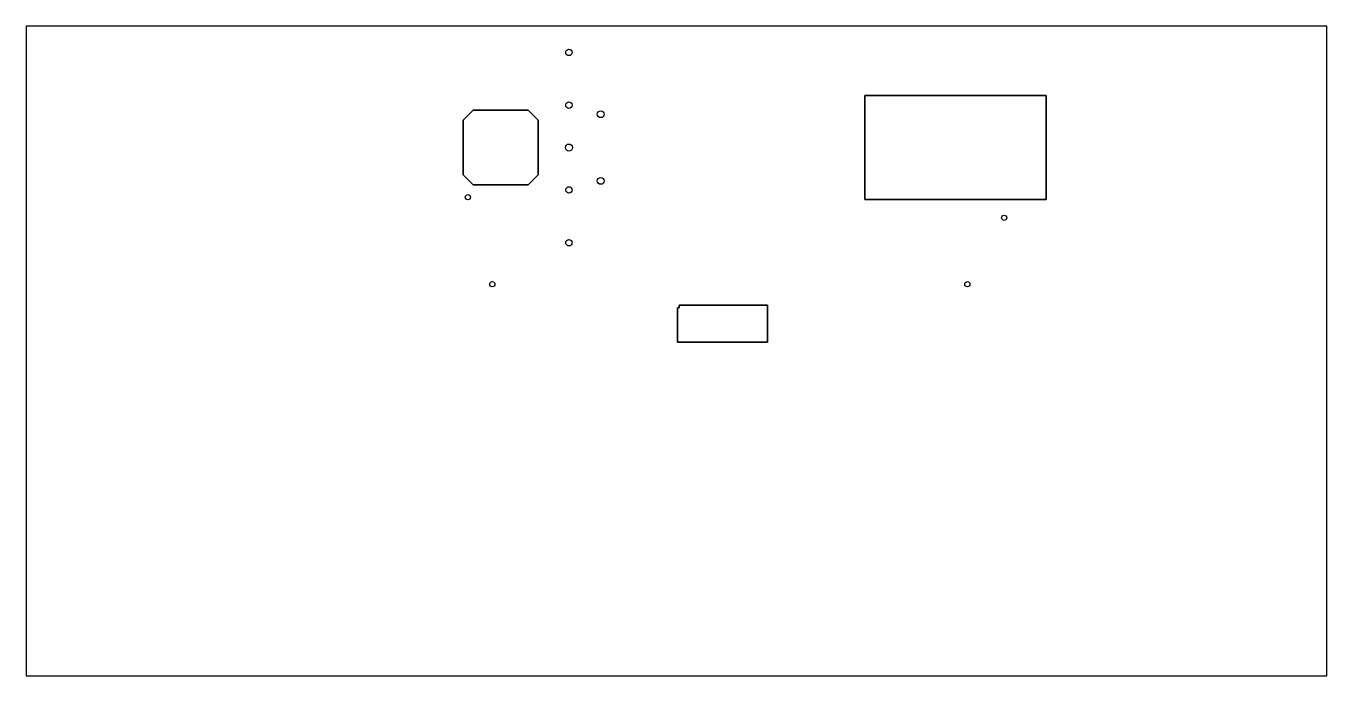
# Model space of a CAD drawing. Header units: millimetres. Extents: x -401 to 399, y -372 to 28.
import ezdxf

# ---------------------------------------------------------------- set-up
doc = ezdxf.new("R2010")
doc.units = ezdxf.units.MM
doc.layers.get('0').update_dxf_attribs({"linetype": 'CONTINUOUS'})

msp = doc.modelspace()

# ---------------------------------------------------------------- linework, layer by layer
for points in [[(399.13, -371.82), (399.13, 27.69), (-400.87, 27.69), (-400.87, -371.82)], [(-400.87, -371.82), (399.13, -371.82), (399.13, 27.69), (-400.87, 27.69)], [(115, -79), (115, -15), (226.5, -15), (226.5, -79)], [(115, -15), (115, -79), (226.5, -79), (226.5, -15)], [(-125.83, -24.02), (-92.17, -24.02), (-86, -30.19), (-86, -63.84), (-92.17, -70.02), (-125.83, -70.02), (-132, -63.84), (-132, -30.19)], [(-92.17, -24.02), (-125.83, -24.02), (-132, -30.19), (-132, -63.84), (-125.83, -70.02), (-92.17, -70.02), (-86, -63.84), (-86, -30.19)], [(-0.16, -166.67), (-0.16, -145.51), (0.72, -145.51), (0.72, -143.9), (55.11, -143.9), (55.11, -166.67)], [(-0.16, -145.51), (-0.16, -166.67), (55.11, -166.67), (55.11, -143.9), (0.72, -143.9), (0.72, -145.51)]]:
    msp.add_lwpolyline(points, close=True)
for centre, radius in [((-67, 11.49), 2), ((-67, 11.49), 2), ((-67, -20.91), 2), ((-67, -20.91), 2), ((-47.5, -26.52), 2.1), ((-47.5, -26.52), 2.1), ((-67, -47), 2.15), ((-67, -47), 2.15), ((-67, -73.09), 2), ((-67, -73.09), 2), ((-47.5, -67.52), 2.1), ((-47.5, -67.52), 2.1), ((-129.13, -77.53), 1.6), ((-129.13, -77.53), 1.6), ((-67, -105.49), 2), ((-67, -105.49), 2), ((-114.13, -131), 1.6), ((-114.13, -131), 1.6), ((178, -131), 1.6), ((178, -131), 1.6)]:
    msp.add_circle(centre, radius)
msp.add_ellipse((200.68, -90.16), major_axis=(1.6, 0), ratio=0.999851)
msp.add_ellipse((200.68, -90.16), major_axis=(1.6, 0), ratio=0.999851)

doc.saveas('drawing.dxf')
